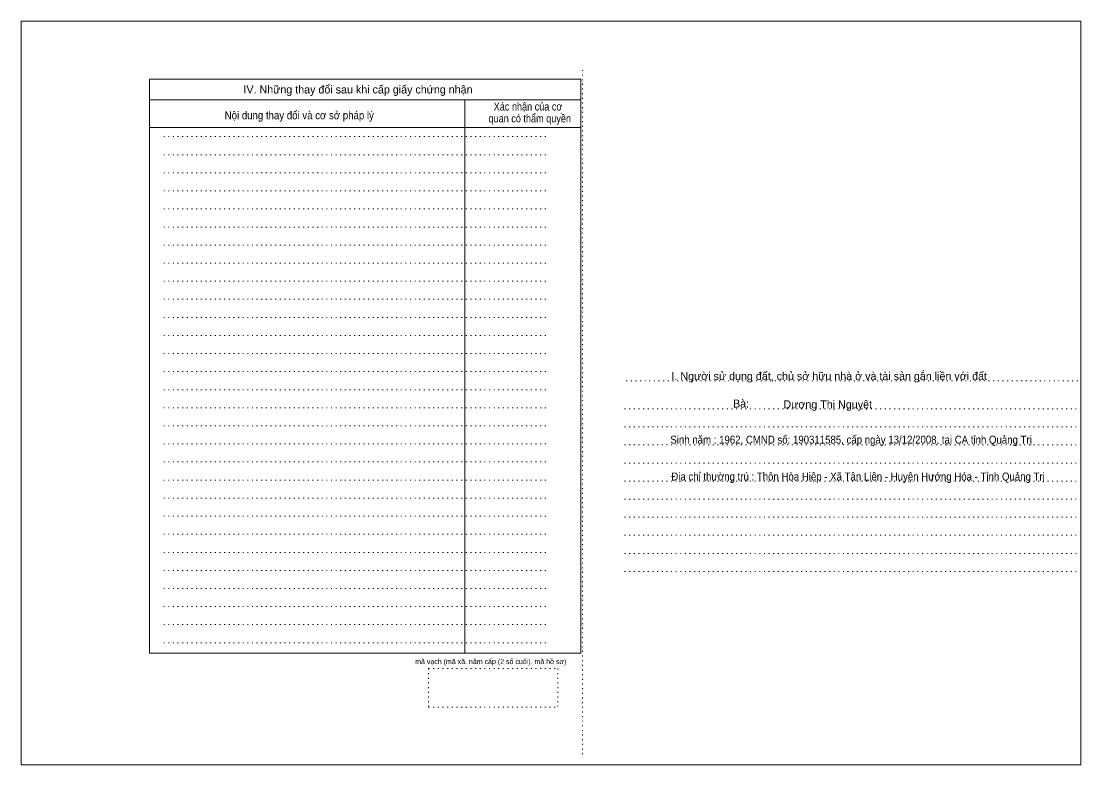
# Model space of a CAD drawing. Header units: metres. Extents: x 548831 to 549376, y 1838224 to 1838371.
# Drawn here: x 548830.7 to 549035.9, y 1838224 to 1838368 of the extents above; entities that cross this region are included whole.
import ezdxf
from ezdxf.enums import TextEntityAlignment as Align

# ---------------------------------------------------------------- set-up
doc = ezdxf.new("R2010")
doc.units = ezdxf.units.M
doc.header["$LTSCALE"] = 0.6
doc.linetypes.add('DOTTED', pattern=[1.5, 0.3, -1.2])
for name, color, linetype, lineweight in [('1', 7, 'DOTTED', 13), ('10', 7, 'Continuous', 13), ('18', 7, 'Continuous', 13), ('2', 7, 'Continuous', 13), ('20', 7, 'Continuous', 13)]:
    doc.layers.add(name, color=color, linetype=linetype, lineweight=lineweight)

msp = doc.modelspace()

# ---------------------------------------------------------------- linework, layer by layer
at = {"layer": '1'}
for p, q in [((548939.43, 1838358.58), (548939.43, 1838226.08)), ((548858.33, 1838345.68), (548932.88, 1838345.68)), ((548858.33, 1838342.18), (548932.88, 1838342.18)), ((548858.33, 1838338.68), (548932.88, 1838338.68)), ((548858.33, 1838335.18), (548932.88, 1838335.18)), ((548858.33, 1838331.68), (548932.88, 1838331.68)), ((548858.33, 1838328.18), (548932.88, 1838328.18)), ((548858.33, 1838324.68), (548932.88, 1838324.68)), ((548858.33, 1838321.18), (548932.88, 1838321.18)), ((548858.33, 1838317.68), (548932.88, 1838317.68)), ((548858.33, 1838314.18), (548932.88, 1838314.18)), ((548858.33, 1838310.68), (548932.88, 1838310.68)), ((548858.33, 1838307.18), (548932.88, 1838307.18)), ((548858.33, 1838303.68), (548932.88, 1838303.68)), ((548858.33, 1838300.18), (548932.88, 1838300.18)), ((548858.33, 1838296.68), (548932.88, 1838296.68)), ((548947.88, 1838298.38), (549035.93, 1838298.38)), ((548858.33, 1838293.18), (548932.88, 1838293.18)), ((548947.58, 1838292.98), (549035.63, 1838292.98)), ((548858.33, 1838289.68), (548932.88, 1838289.68)), ((548947.58, 1838289.48), (549035.63, 1838289.48)), ((548858.33, 1838286.18), (548932.88, 1838286.18)), ((548947.58, 1838285.98), (549035.63, 1838285.98)), ((548858.33, 1838282.68), (548932.88, 1838282.68)), ((548947.58, 1838282.48), (549035.63, 1838282.48)), ((548858.33, 1838279.18), (548932.88, 1838279.18)), ((548947.58, 1838278.98), (549035.63, 1838278.98)), ((548858.33, 1838275.68), (548932.88, 1838275.68)), ((548947.58, 1838275.48), (549035.63, 1838275.48)), ((548858.33, 1838272.18), (548932.88, 1838272.18)), ((548947.58, 1838271.98), (549035.63, 1838271.98)), ((548858.33, 1838268.68), (548932.88, 1838268.68)), ((548947.58, 1838268.48), (549035.63, 1838268.48)), ((548858.33, 1838265.18), (548932.88, 1838265.18)), ((548947.58, 1838264.98), (549035.63, 1838264.98)), ((548858.33, 1838261.68), (548932.88, 1838261.68)), ((548947.58, 1838261.48), (549035.63, 1838261.48)), ((548858.33, 1838258.18), (548932.88, 1838258.18)), ((548858.33, 1838254.68), (548932.88, 1838254.68)), ((548858.33, 1838251.18), (548932.88, 1838251.18)), ((548858.33, 1838247.68), (548932.88, 1838247.68)), ((548909.63, 1838242.68), (548934.63, 1838242.68)), ((548909.63, 1838242.68), (548909.63, 1838235.18)), ((548934.63, 1838242.68), (548934.63, 1838235.18)), ((548909.63, 1838235.18), (548934.63, 1838235.18))]:
    msp.add_line(p, q, dxfattribs=at)
at = {"layer": '1', "linetype": 'Continuous'}
msp.add_lwpolyline([(548830.73, 1838224.04), (549035.93, 1838224.04), (549035.93, 1838368.04), (548830.73, 1838368.04)], close=True, dxfattribs=at)
at = {"layer": '2'}
for p, q in [((548855.58, 1838356.84), (548939.13, 1838356.84)), ((548855.58, 1838356.84), (548855.58, 1838245.68)), ((548939.13, 1838356.84), (548939.13, 1838245.68)), ((548855.58, 1838352.84), (548939.13, 1838352.84)), ((548916.63, 1838352.84), (548916.63, 1838245.68)), ((548855.58, 1838347.44), (548939.13, 1838347.44)), ((548855.58, 1838245.68), (548939.13, 1838245.68))]:
    msp.add_line(p, q, dxfattribs=at)

# ---------------------------------------------------------------- texts
at = {"layer": '1', "width": 0.85}
msp.add_text('mã vạch (mã xã. năm cấp (2 số cuối). mã hồ sơ)', height=0.9999, dxfattribs=at).set_placement((548921.67, 1838243.54), align=Align.CENTER)
at = {"layer": '10'}
for s, p in [('IV. Những thay đổi sau khi cấp giấy chứng nhận', (548895.955, 1838354.04)), ('I. Người sử dụng đất, chủ sở hữu nhà ở và tài sản gắn liền với đất', (548987.205, 1838298.54))]:
    msp.add_text(s, height=1.55, dxfattribs=at).set_placement(p, align=Align.CENTER)
for s, width, p in [('Xác nhận của cơ', 0.85, (548928.885, 1838350.74)), ('Nội dung thay đổi và cơ sở pháp lý', 0.9, (548884.585, 1838349.04)), ('Địa chỉ thường trú : Thôn Hòa Hiệp - Xã Tân Liên - Huyện Hướng Hóa - Tỉnh Quảng Trị', 0.9, (548992.79, 1838279.09))]:
    msp.add_text(s, height=1.55, dxfattribs=dict(at, width=width)).set_placement(p, align=Align.CENTER)
at = {"layer": '18'}
msp.add_text('Dương Thị Nguyệt', height=1.55, dxfattribs=at).set_placement((548986.92, 1838293.06), align=Align.CENTER)
at = {"layer": '18', "width": 0.9}
msp.add_text('Sinh năm : 1962, CMND số: 190311585, cấp ngày 13/12/2008, tại CA tỉnh Quảng Trị', height=1.55, dxfattribs=at).set_placement((548991.445, 1838286.23), align=Align.CENTER)
at = {"layer": '2', "width": 0.85}
msp.add_text('quan có thẩm quyền', height=1.55, dxfattribs=at).set_placement((548929.22, 1838348.44), align=Align.CENTER)
at = {"layer": '20'}
msp.add_text('Bà:', height=1.55, dxfattribs=at).set_placement((548970.14, 1838293.22), align=Align.CENTER)

doc.saveas('drawing.dxf')
